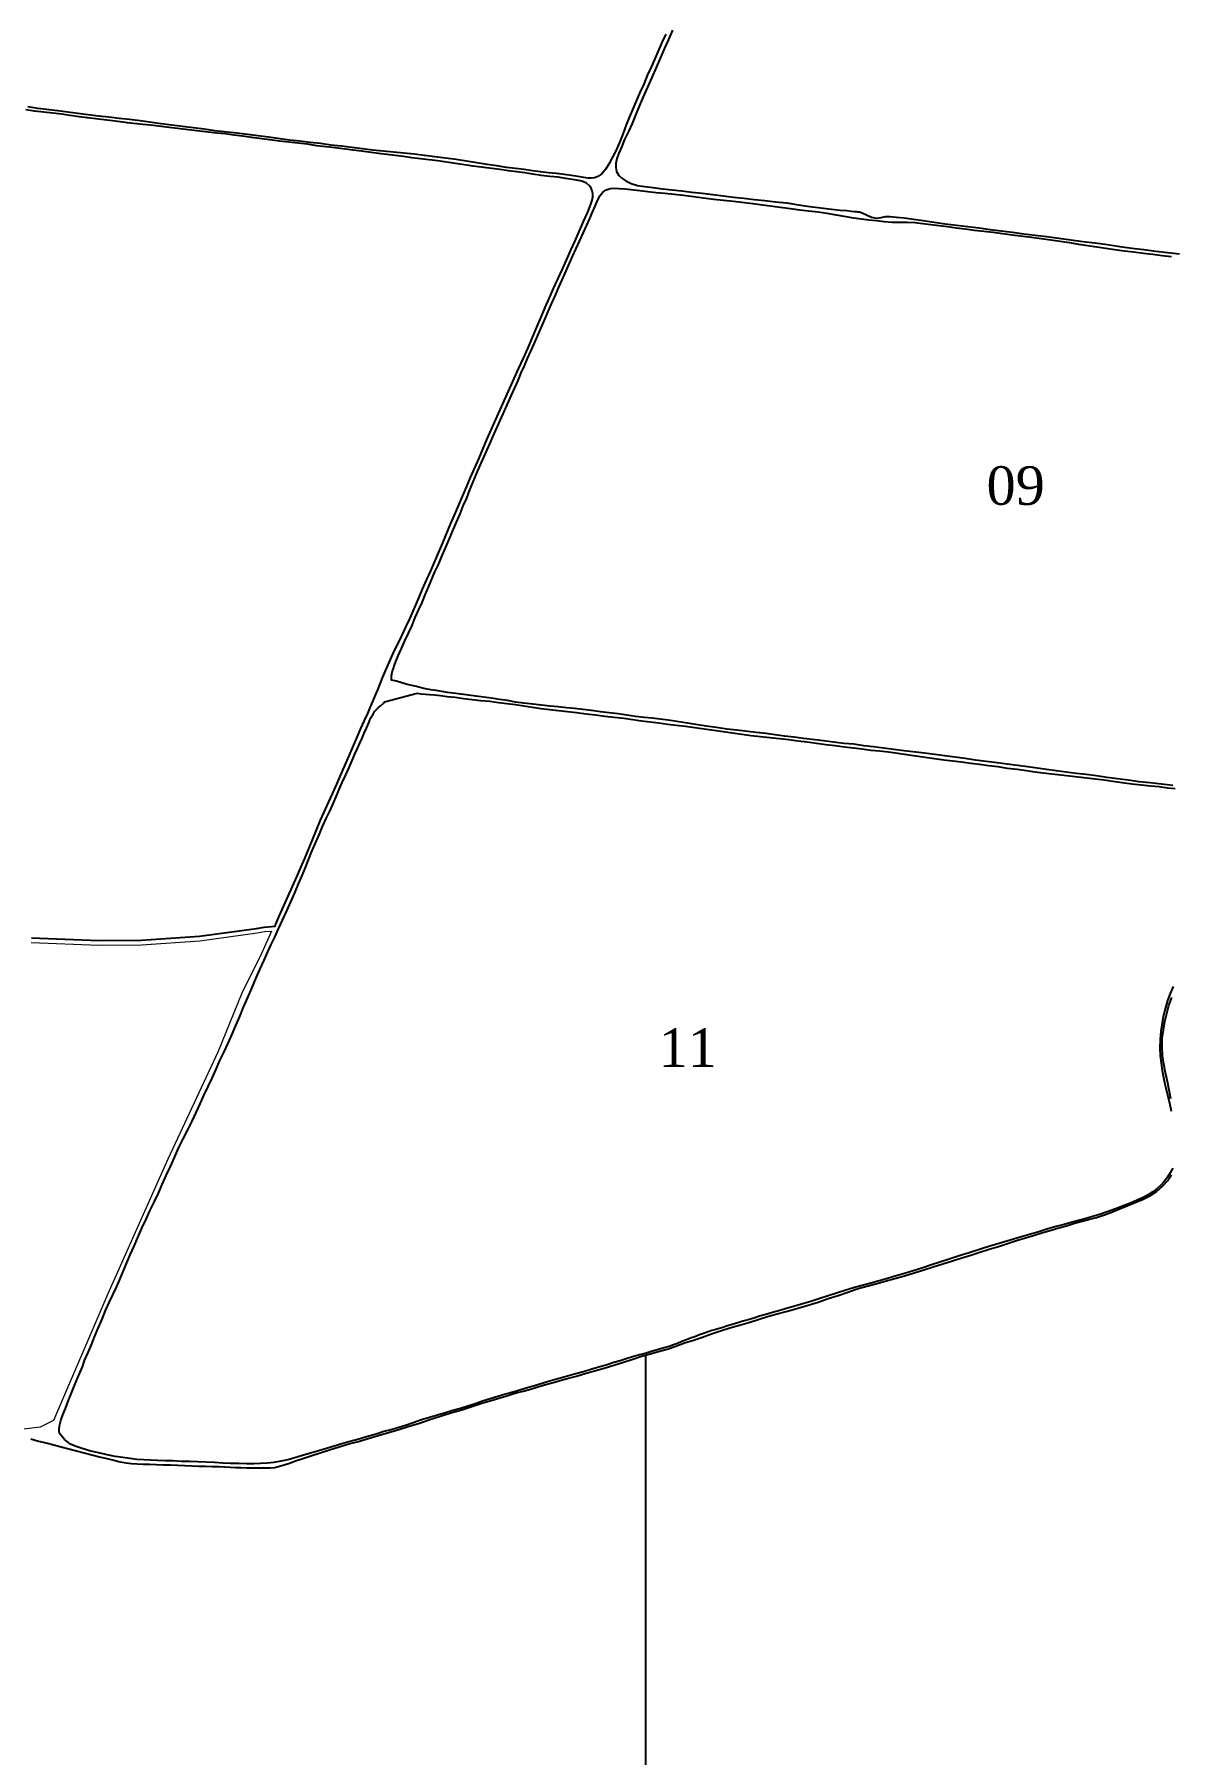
# Model space of a CAD drawing. Extents: x 727293 to 733405, y 7805585 to 7809907.
# Drawn here: x 728588 to 729354, y 7807254 to 7808414 of the extents above; entities that cross this region are included whole.
import ezdxf
from ezdxf.enums import TextEntityAlignment as Align

# ---------------------------------------------------------------- set-up
doc = ezdxf.new("R2010")
doc.units = 0
for name, color, linetype in [('0114000100', 1, 'Continuous'), ('0114000100008', 5, 'Continuous'), ('0114000100009', 5, 'Continuous'), ('0114000100011', 5, 'Continuous'), ('0114000100012', 5, 'Continuous'), ('0114000100013', 5, 'Continuous'), ('0114000100032', 5, 'Continuous'), ('NUMERAÇÕES', 7, 'Continuous')]:
    doc.layers.add(name, color=color, linetype=linetype)
doc.layers.add('MALHA', color=251, linetype='Continuous', true_color=0x505050)
doc.layers.add('NUMERAÇÕES DOS TALHÕES', color=7, linetype='Continuous', true_color=0xffffff)
doc.styles.add('AREAS', font='times.ttf')

# ---------------------------------------------------------------- blocks, each defined once
blk = doc.blocks.new('area_de_talhao')
at = {"layer": 'NUMERAÇÕES', "linetype": 'Continuous', "style": 'AREAS'}
blk.add_attdef('NRO', text='', height=20, dxfattribs=at).set_placement((0, 6.08), align=Align.CENTER)

msp = doc.modelspace()

# ---------------------------------------------------------------- linework, layer by layer
at = {"layer": '0114000100'}
for points in [[(729354.1, 7807695.9), (729353, 7807701.7), (729351.8, 7807707.6), (729350.5, 7807713.5), (729349.4, 7807719.4), (729348.6, 7807725.2), (729348.3, 7807731), (729348.4, 7807736.8), (729349.1, 7807742.5), (729350.1, 7807748.1), (729351.4, 7807753.5), (729352.9, 7807759), (729354.8, 7807764.4)], [(728585.3, 7807466.6), (728590.4, 7807465.1), (728595.5, 7807463.9), (728600.6, 7807462.5), (728605.7, 7807461.2), (728610.8, 7807459.9), (728616, 7807458.6), (728621.2, 7807457.2), (728626.4, 7807455.8), (728631.5, 7807454.5), (728636.5, 7807453.3), (728641.1, 7807452.2), (728645.4, 7807451.2), (728649.4, 7807450.4), (728653.2, 7807449.9), (728656.9, 7807449.7), (728661, 7807449.6), (728665.2, 7807449.5), (728669.7, 7807449.4), (728674.4, 7807449.2), (728679.3, 7807449), (728684.3, 7807448.8), (728689.1, 7807448.6), (728693.8, 7807448.4), (728698.4, 7807448.3), (728703.1, 7807448.2), (728707.6, 7807448), (728711.9, 7807447.9), (728716, 7807447.7), (728719.7, 7807447.5), (728723.2, 7807447.4), (728726.8, 7807447.2), (728730.6, 7807447.1), (728734.2, 7807447), (728737.6, 7807447), (728740.1, 7807447.1), (728741.9, 7807447), (728744.3, 7807447), (728746.7, 7807447), (728749.7, 7807447.4), (728752.9, 7807448.2), (728756.1, 7807449.2), (728759.6, 7807450.3), (728763.7, 7807451.7), (728768.6, 7807453.3), (728774.1, 7807455.1), (728780.3, 7807457.1), (728786.7, 7807459.2), (728793.2, 7807461.2), (728799.7, 7807463.2), (728806.2, 7807464.9), (728812.8, 7807466.8), (728819.5, 7807468.8), (728826.4, 7807470.9), (728833.4, 7807473), (728840.4, 7807475.1), (728847.4, 7807477.3), (728854.3, 7807479.7), (728861.5, 7807481.9), (728868.6, 7807484.1), (728875.8, 7807486.3), (728882.7, 7807488.5), (728889.5, 7807490.6), (728895.6, 7807492.5), (728900.9, 7807494), (728905.6, 7807495.5), (728909.6, 7807496.7), (728913.4, 7807497.9), (728917.3, 7807498.9), (728921.5, 7807500), (728925.8, 7807501.3), (728930, 7807502.6), (728934.2, 7807503.7), (728938.5, 7807504.9), (728942.9, 7807506.1), (728947.8, 7807507.5), (728953.2, 7807509), (728959.1, 7807510.7), (728965.5, 7807512.4), (728972, 7807514.4), (728978.5, 7807516.3), (728985, 7807518.3), (728991.3, 7807520.4), (728997.2, 7807522.3), (729002.9, 7807523.9), (729008.6, 7807525.5), (729014.4, 7807527.2), (729020.3, 7807529.2), (729026.2, 7807531.3), (729032.2, 7807533.2), (729038.2, 7807535.3), (729044.3, 7807537.4), (729050.4, 7807539.5), (729056.7, 7807541.4), (729063.1, 7807543.3), (729069.5, 7807545.2), (729075.8, 7807547.2), (729082.1, 7807549.2), (729088.7, 7807551), (729095.5, 7807552.8), (729102.5, 7807554.8), (729109.5, 7807556.7), (729116.3, 7807558.9), (729123, 7807561.2), (729129.7, 7807563.4), (729136.2, 7807565.6), (729142.6, 7807567.7), (729149, 7807569.5), (729155.2, 7807571.2), (729161.5, 7807572.9), (729167.9, 7807574.7), (729174.5, 7807576.6), (729181, 7807578.6), (729187.5, 7807580.7), (729193.9, 7807582.7), (729200.4, 7807584.7), (729206.8, 7807586.7), (729213.1, 7807588.7), (729219.3, 7807590.6), (729225.3, 7807592.5), (729231.5, 7807594.5), (729237.8, 7807596.4), (729243.9, 7807598.4), (729250.1, 7807600.4), (729256.1, 7807602.3), (729262.1, 7807604.1), (729267.9, 7807605.7), (729273.4, 7807607.3), (729278.7, 7807608.9), (729283.7, 7807610.4), (729288.5, 7807611.8), (729293.4, 7807613.2), (729298.7, 7807614.5), (729304.1, 7807616), (729309.5, 7807617.8), (729314.8, 7807619.8), (729320.1, 7807621.9), (729325.2, 7807624), (729330.2, 7807626), (729335.1, 7807628.1), (729339.9, 7807630.6), (729344.4, 7807633.5), (729348.4, 7807636.8), (729351.8, 7807640.6), (729354.7, 7807644.7)]]:
    msp.add_lwpolyline(points, dxfattribs=at)
at = {"layer": '0114000100008'}
msp.add_lwpolyline([(729018.1, 7808416.8), (729015.4, 7808410.5), (729012.7, 7808404.5), (729009.9, 7808398.2), (729007, 7808391.5), (729004, 7808384.8), (729001.1, 7808378.2), (728998.3, 7808371.7), (728995.5, 7808365.4), (728993, 7808359.4), (728990.8, 7808353.7), (728988.3, 7808348.3), (728985.7, 7808342.9), (728983.5, 7808337.8), (728981.7, 7808333.7), (728980.5, 7808330.2), (728979.8, 7808326.9), (728979.7, 7808324), (728980.3, 7808321.3), (728981.7, 7808318.8), (728983.8, 7808316.8), (728986.6, 7808315), (728990.2, 7808313.4), (728994.5, 7808312), (728999.3, 7808311.3), (729005, 7808310.6), (729011.3, 7808309.8), (729017.7, 7808309.1), (729024.2, 7808308.3), (729031, 7808307.5), (729038, 7808306.7), (729045.2, 7808305.9), (729052.2, 7808305), (729059.1, 7808304.2), (729066.1, 7808303.4), (729073, 7808302.6), (729080.2, 7808301.8), (729087.5, 7808301), (729095.1, 7808300.2), (729102.9, 7808299), (729110.6, 7808297.9), (729118.1, 7808297), (729125.2, 7808296.1), (729131.2, 7808295.4), (729135.7, 7808295), (729138.6, 7808294.6), (729140.7, 7808294.5), (729141.9, 7808294.4), (729142.7, 7808294.3), (729144.2, 7808294.1), (729145.9, 7808293.6), (729148.9, 7808292.1), (729152.2, 7808290.5), (729155.6, 7808290), (729158.7, 7808290.4), (729161.7, 7808291), (729164.9, 7808291.1), (729169, 7808290.7), (729174.3, 7808290.1), (729180.5, 7808289.3), (729187.1, 7808288.3), (729194.5, 7808287.2), (729202, 7808286.2), (729209.6, 7808285.3), (729217.3, 7808284.3), (729224.8, 7808283.4), (729232.2, 7808282.3), (729239.7, 7808281.3), (729247.3, 7808280.4), (729254.9, 7808279.4), (729262.6, 7808278.4), (729270.5, 7808277.5), (729278.6, 7808276.5), (729286.7, 7808275.4), (729294.9, 7808274.3), (729303.2, 7808273.2), (729311.5, 7808272.1), (729319.7, 7808270.9), (729327.9, 7808269.8), (729336, 7808268.7), (729344, 7808267.6), (729352, 7808266.8), (729359.9, 7808265.9)], dxfattribs=at)
at = {"layer": '0114000100009'}
msp.add_lwpolyline([(729355.4, 7807907.2), (729340.3, 7807909), (729332.8, 7807909.8), (729325.4, 7807910.8), (729311, 7807912.6), (729304, 7807913.8), (729297.1, 7807914.6), (729290.3, 7807915.4), (729276.8, 7807917.2), (729270.3, 7807918), (729264, 7807918.9), (729257.6, 7807919.8), (729250.8, 7807920.8), (729243.8, 7807921.6), (729236.9, 7807922.6), (729222.5, 7807924.4), (729215.4, 7807925.5), (729208.4, 7807926.4), (729201.7, 7807927.2), (729195, 7807928.1), (729188.1, 7807929), (729174.3, 7807930.6), (729167.3, 7807931.5), (729160.4, 7807932.5), (729153.6, 7807933.3), (729147.1, 7807934.1), (729140.4, 7807935.1), (729133.5, 7807935.7), (729126.6, 7807936.5), (729119.8, 7807937.4), (729106.4, 7807939), (729100, 7807939.8), (729093.6, 7807940.6), (729087.3, 7807941.5), (729080.9, 7807942.3), (729074.4, 7807943.1), (729061.5, 7807944.5), (729054.6, 7807945.3), (729047.6, 7807946.3), (729040.7, 7807947.3), (729033.8, 7807948.4), (729020.9, 7807950.5), (729015.1, 7807951.3), (729004.3, 7807952.6), (728998.8, 7807953.2), (728993, 7807953.9), (728987.2, 7807954.8), (728981.4, 7807955.6), (728975.4, 7807956.3), (728969.4, 7807957), (728963.4, 7807957.8), (728957.5, 7807958.6), (728951.9, 7807959.2), (728946.4, 7807959.7), (728941, 7807960.3), (728935.5, 7807960.8), (728923.7, 7807962.1), (728917.8, 7807962.8), (728912.2, 7807963.6), (728906.8, 7807964.6), (728901.4, 7807965.3), (728895.9, 7807966.2), (728885.4, 7807967.6), (728880.3, 7807968.3), (728875.4, 7807968.9), (728866.2, 7807970.1), (728858.5, 7807971.3), (728855, 7807971.9), (728850.3, 7807972.7), (728846.8, 7807973.6), (728845.4, 7807974.1), (728839.1, 7807975.4), (728831.9, 7807977.6), (728828.4, 7807978.3), (728828.4, 7807980.1), (728828.5, 7807981.5), (728828.7, 7807982.7), (728829.2, 7807984.7), (728829.8, 7807986.1), (728830.5, 7807988.4), (728831.4, 7807991), (728833, 7807994.8), (728835.1, 7807999.7), (728837.5, 7808004.8), (728842.3, 7808015.3), (728844.5, 7808020.5), (728846.7, 7808025.6), (728849.1, 7808030.7), (728851.2, 7808035.9), (728853.4, 7808041.1), (728857.8, 7808051.3), (728860.3, 7808056.8), (728862.7, 7808062.4), (728865.2, 7808068), (728872.3, 7808084.8), (728874.7, 7808090.4), (728876.9, 7808095.8), (728879.2, 7808101.1), (728881.3, 7808106.6), (728883.5, 7808112.1), (728885.7, 7808117.5), (728888, 7808122.7), (728894.7, 7808137.8), (728896.8, 7808142.5), (728898.8, 7808147), (728900.8, 7808151.4), (728909.4, 7808170.5), (728911.6, 7808175.5), (728913.8, 7808180.5), (728915.9, 7808185.5), (728918.2, 7808190.4), (728920.3, 7808195.3), (728922.5, 7808200.2), (728924.7, 7808205.2), (728926.9, 7808210.3), (728929.2, 7808215.6), (728931.6, 7808221.1), (728934.1, 7808226.9), (728936.6, 7808232.6), (728939.1, 7808238), (728941.3, 7808243.3), (728943.6, 7808248.3), (728950.5, 7808264.1), (728955.5, 7808274.9), (728958, 7808280.2), (728960.2, 7808285.1), (728962.2, 7808289.6), (728964.1, 7808293.9), (728965.8, 7808298), (728967.4, 7808301.9), (728969.2, 7808305.2), (728971.1, 7808307.5), (728972.9, 7808308.8), (728974.7, 7808309.5), (728976.5, 7808309.9), (728978.8, 7808310.1), (728982, 7808310), (728986, 7808309.6), (728995.9, 7808308.6), (729001.3, 7808308), (729007, 7808307.3), (729012.9, 7808306.7), (729019.1, 7808306.1), (729025.5, 7808305.4), (729032.1, 7808304.5), (729038.9, 7808303.7), (729045.7, 7808302.8), (729052.5, 7808302.1), (729059.2, 7808301.3), (729072.3, 7808299.8), (729078.8, 7808299), (729097.6, 7808296.4), (729103.8, 7808295.6), (729110, 7808294.9), (729116.2, 7808294.1), (729122.2, 7808293.2), (729128.3, 7808292.1), (729140.1, 7808290.2), (729145.6, 7808289.5), (729150.4, 7808288.8), (729155.6, 7808288.3), (729160.8, 7808287.6), (729165.9, 7808287.2), (729171.1, 7808287.2), (729176.4, 7808287.2), (729181.6, 7808286.9), (729186.9, 7808286.4), (729192.3, 7808285.6), (729203.5, 7808284.2), (729209.4, 7808283.5), (729215.5, 7808282.7), (729221.6, 7808281.9), (729227.9, 7808281.2), (729234.2, 7808280.4), (729247.1, 7808278.6), (729260.2, 7808277), (729266.7, 7808276.2), (729273.1, 7808275.3), (729279.4, 7808274.4), (729285.7, 7808273.6), (729291.9, 7808272.5), (729304.2, 7808270.5), (729310.3, 7808269.6), (729316.4, 7808268.8), (729322.7, 7808268), (729329.2, 7808267.2), (729335.6, 7808266.4), (729342, 7808265.6), (729348.3, 7808264.8), (729354.5, 7808264)], dxfattribs=at)
at = {"layer": '0114000100011'}
for points in [[(729355.4, 7807649.3), (729353.8, 7807646.1), (729351.8, 7807643.1), (729349.6, 7807640.3), (729347.3, 7807637.8), (729344.9, 7807635.5), (729341.9, 7807633.2), (729338.8, 7807631.3), (729335.4, 7807629.5), (729331.5, 7807627.7), (729327.3, 7807625.9), (729322.7, 7807624), (729317.4, 7807622), (729311.9, 7807619.9), (729306.1, 7807617.9), (729299.9, 7807616.1), (729293.6, 7807614.4), (729287.7, 7807612.8), (729282.1, 7807611.3), (729276.8, 7807609.8), (729271.1, 7807608.2), (729265.1, 7807606.3), (729258.9, 7807604.5), (729252.5, 7807602.7), (729245.8, 7807600.7), (729239, 7807598.6), (729232, 7807596.5), (729225, 7807594.3), (729218.2, 7807592.2), (729211.4, 7807590.1), (729204.7, 7807587.9), (729198.3, 7807585.8), (729192.1, 7807583.7), (729186.2, 7807581.8), (729180.3, 7807580), (729174.6, 7807578.2), (729168.8, 7807576.5), (729163.1, 7807574.8), (729157.4, 7807573.3), (729151.8, 7807571.7), (729146, 7807570.1), (729140.1, 7807568.4), (729134.3, 7807566.6), (729128.6, 7807564.9), (729122.9, 7807563.1), (729117.4, 7807561.3), (729112, 7807559.5), (729106.6, 7807557.9), (729101.1, 7807556.4), (729095.6, 7807554.8), (729090.3, 7807553.3), (729085.4, 7807551.9), (729081, 7807550.5), (729076.8, 7807549.3), (729072.9, 7807548.1), (729069.1, 7807547), (729065.5, 7807545.9), (729062.1, 7807544.9), (729058.3, 7807543.7), (729054.5, 7807542.6), (729051.2, 7807541.6), (729048.6, 7807540.9), (729046.5, 7807540.2), (729044.5, 7807539.6), (729042.8, 7807539), (729040.8, 7807538.3), (729040.2, 7807538.1), (729039.6, 7807537.9), (729038.2, 7807537.4), (729036.8, 7807536.9), (729035.6, 7807536.5), (729034.1, 7807535.9), (729032.5, 7807535.3), (729030.6, 7807534.7), (729028.5, 7807533.9), (729026.2, 7807533), (729023.8, 7807532), (729021.3, 7807531), (729018.6, 7807530), (729015.7, 7807529), (729012.4, 7807528), (729008.6, 7807526.8), (729004.5, 7807525.7), (729000.2, 7807524.5), (728995.7, 7807523.3), (728991.1, 7807522), (728986.8, 7807520.7), (728982.7, 7807519.3), (728978.5, 7807518.1), (728973.9, 7807516.6), (728969, 7807515.1), (728963.7, 7807513.6), (728958, 7807511.9), (728951.8, 7807510.2), (728945.5, 7807508.4), (728939.1, 7807506.6), (728932.8, 7807504.8), (728926.6, 7807502.9), (728920.8, 7807501.2), (728915.7, 7807499.6), (728910.6, 7807498.2), (728905.4, 7807496.7), (728900.2, 7807495.2), (728895, 7807493.6), (728889.9, 7807492), (728884.9, 7807490.3), (728879.9, 7807488.7), (728874.9, 7807487.2), (728869.9, 7807485.7), (728864.9, 7807484.2), (728859.6, 7807482.6), (728854.2, 7807481.1), (728848.6, 7807479.4), (728843.1, 7807477.5), (728837.8, 7807475.7), (728832.7, 7807474.1), (728828, 7807472.7), (728823.4, 7807471.5), (728818.7, 7807470.1), (728814.1, 7807468.7), (728810.1, 7807467.5), (728807.4, 7807466.7), (728803.1, 7807465.5), (728799.6, 7807464.6), (728795, 7807463.2), (728789.9, 7807461.7), (728784.7, 7807460.1), (728779.3, 7807458.5), (728773.8, 7807456.9), (728768.4, 7807455.3), (728763.3, 7807453.8), (728758.6, 7807452.5), (728753.8, 7807451.5), (728749.1, 7807450.7), (728744.6, 7807450.2), (728740.1, 7807449.9), (728735.5, 7807449.8), (728730.6, 7807449.8), (728725.4, 7807449.9), (728719.8, 7807450.1), (728714.6, 7807450.3), (728709.1, 7807450.6), (728703.4, 7807451), (728697.8, 7807451.2), (728692.2, 7807451.4), (728686.5, 7807451.4), (728681, 7807451.7), (728675.7, 7807451.9), (728670.6, 7807452), (728665.9, 7807452.2), (728661.3, 7807452.4), (728656.7, 7807452.8), (728652.1, 7807453.3), (728647.2, 7807454), (728642.1, 7807454.7), (728636.6, 7807455.8), (728631, 7807457.1), (728625.7, 7807458.4), (728620.4, 7807459.9), (728615.2, 7807461.7), (728611.9, 7807463), (728608, 7807466.3), (728605.8, 7807468.7), (728604.5, 7807470.2), (728604.2, 7807472.4), (728604.5, 7807475.5), (728605.4, 7807478.9), (728606.8, 7807482.8), (728608.5, 7807487.2), (728610.4, 7807492), (728612.4, 7807497.1), (728614.6, 7807502.5), (728616.8, 7807508.1), (728620, 7807515.2), (728621.5, 7807519.4), (728623.8, 7807524.8), (728626, 7807530.1), (728628.2, 7807535.5), (728630.7, 7807541.3), (728633.2, 7807547.3), (728635.6, 7807553.1), (728638, 7807558.6), (728640.5, 7807563.8), (728643, 7807569), (728645.2, 7807574.2), (728647.4, 7807579.6), (728649.7, 7807585), (728652.2, 7807590.7), (728654.8, 7807596.5), (728657.4, 7807602.5), (728660.1, 7807608.7), (728662.9, 7807614.9), (728665.7, 7807620.8), (728668.5, 7807626.6), (728671.2, 7807632.3), (728673.7, 7807638.2), (728676.5, 7807644.3), (728679.4, 7807650.3), (728682.1, 7807656.3), (728684.9, 7807662.6), (728687.9, 7807668.9), (728691, 7807675), (728694, 7807681), (728696.6, 7807686.8), (728699.3, 7807692.6), (728701.9, 7807698.3), (728704.7, 7807704.2), (728707.5, 7807710), (728710.1, 7807715.9), (728712.7, 7807721.8), (728715.5, 7807727.7), (728718.4, 7807733.5), (728721, 7807739.5), (728723.5, 7807745.5), (728726.1, 7807751.5), (728728.7, 7807757.8), (728731.6, 7807764.4), (728734.5, 7807771), (728737.2, 7807777.5), (728739.9, 7807783.7), (728742.6, 7807789.5), (728745, 7807795), (728747.3, 7807800), (728749.8, 7807805), (728752.2, 7807810.5), (728755, 7807816.5), (728757.8, 7807822.7), (728760.6, 7807828.8), (728763.3, 7807834.9), (728765.8, 7807840.9), (728768.3, 7807846.6), (728770.5, 7807852), (728772.5, 7807857.1), (728774.6, 7807862.4), (728777, 7807868), (728779.6, 7807873.9), (728782, 7807879.7), (728784.5, 7807885.1), (728786.8, 7807890), (728788.9, 7807894.5), (728790.9, 7807899.1), (728792.9, 7807904.1), (728795.3, 7807909.3), (728797.7, 7807914.5), (728799.9, 7807919.5), (728802, 7807924.1), (728803.8, 7807928.4), (728805.6, 7807932.3), (728807.2, 7807935.8), (728808.7, 7807939.1), (728810.1, 7807942.6), (728811.6, 7807946), (728813.2, 7807949.6), (728814.3, 7807952.7), (728816, 7807955.3), (728817.1, 7807957.1), (728817.9, 7807958.1), (728819.8, 7807959.8), (728820.9, 7807960.7), (728822.9, 7807962.6), (728823.8, 7807963.8), (728845.7, 7807969.5), (728848.5, 7807969.1), (728854.2, 7807968.6), (728857.5, 7807968.4), (728861.5, 7807968), (728866.1, 7807967.4), (728871.4, 7807966.8), (728877.1, 7807966), (728882.9, 7807965.3), (728888.8, 7807964.7), (728894.8, 7807964.1), (728900.6, 7807963.3), (728906.4, 7807962.6), (728912, 7807961.9), (728917.7, 7807961), (728923.5, 7807960.2), (728929.3, 7807959.3), (728935.2, 7807958.6), (728941.1, 7807957.9), (728947.1, 7807957.3), (728953.3, 7807956.6), (728959.7, 7807955.7), (728966, 7807954.9), (728972.3, 7807954.1), (728978.7, 7807953.3), (728985.1, 7807952.8), (728991.2, 7807951.9), (728997, 7807950.9), (729003, 7807950.3), (729008.8, 7807949.5), (729014.6, 7807948.7), (729020.5, 7807948), (729026.8, 7807947.3), (729033, 7807946.4), (729039.4, 7807945.4), (729045.8, 7807944.6), (729052.1, 7807943.7), (729058.5, 7807942.8), (729064.8, 7807941.9), (729071.1, 7807941.1), (729077.3, 7807940.4), (729083.6, 7807939.6), (729090.1, 7807938.9), (729096.4, 7807938.2), (729102.6, 7807937.5), (729108.8, 7807936.7), (729115.1, 7807935.9), (729121.5, 7807935), (729127.8, 7807934.2), (729134, 7807933.3), (729140, 7807932.7), (729145.9, 7807932), (729151.8, 7807931.2), (729157.7, 7807930.7), (729163.8, 7807929.9), (729169.9, 7807929), (729176.1, 7807928.2), (729182.2, 7807927.2), (729188.5, 7807926.4), (729194.8, 7807925.6), (729201, 7807924.7), (729207.1, 7807923.9), (729213, 7807923.2), (729219, 7807922.4), (729225, 7807921.6), (729231.2, 7807920.8), (729237.4, 7807920), (729243.7, 7807918.9), (729250.4, 7807918.2), (729256.7, 7807917.4), (729262.4, 7807916.6), (729268, 7807915.8), (729273.9, 7807915.2), (729280, 7807914.5), (729285.8, 7807913.9), (729291.6, 7807913.2), (729297.4, 7807912.4), (729303.2, 7807911.7), (729309.2, 7807911), (729315.1, 7807910.2), (729321.4, 7807909.4), (729327.8, 7807908.5), (729334.3, 7807907.8), (729340.5, 7807907.1), (729346.2, 7807906.5), (729351.8, 7807905.8), (729357, 7807905.2)], [(729355.8, 7807771.7), (729353.7, 7807767.1), (729352, 7807762.3), (729350.5, 7807757.4), (729349.2, 7807752.4), (729348.2, 7807747.2), (729347.4, 7807741.7), (729346.9, 7807736.1), (729346.8, 7807730.4), (729347, 7807724.9), (729347.6, 7807719.9), (729348.3, 7807715), (729349.2, 7807710.4), (729350.2, 7807705.9), (729351.3, 7807701.3), (729352.4, 7807696.8), (729353.4, 7807692.2), (729354.3, 7807687.6)]]:
    msp.add_lwpolyline(points, dxfattribs=at)
at = {"layer": '0114000100012'}
msp.add_lwpolyline([(728585.7, 7807804.5), (728631.1, 7807802.7), (728659.8, 7807802.9), (728698.9, 7807805.6), (728737.4, 7807810.9), (728742.5, 7807811.8), (728749.9, 7807812.3), (728750.3, 7807813.3), (728753, 7807819.7), (728755.9, 7807826.1), (728758.8, 7807832.6), (728764.5, 7807845.6), (728767.3, 7807851.9), (728769.9, 7807858), (728775.1, 7807870.7), (728780.6, 7807883.9), (728786.1, 7807896.3), (728788.8, 7807902.2), (728791.5, 7807908.2), (728794.3, 7807914.5), (728799.9, 7807927.2), (728802.7, 7807933.5), (728805.4, 7807939.8), (728807.8, 7807945.7), (728810.2, 7807951.1), (728812.4, 7807955.9), (728814.3, 7807960.3), (728816, 7807964.3), (728817.7, 7807968.1), (728819.2, 7807971.9), (728820.8, 7807975.8), (728822.5, 7807980), (728824.5, 7807984.7), (728826.9, 7807990.2), (728829.7, 7807996.4), (728835.5, 7808008.2), (728838.2, 7808014), (728841, 7808020.1), (728846.7, 7808033.1), (728849.4, 7808039.6), (728852.1, 7808045.8), (728854.9, 7808052), (728857.7, 7808058.3), (728860.4, 7808064.7), (728863.1, 7808071), (728868.3, 7808083.5), (728870.9, 7808089.7), (728876.3, 7808102.1), (728879, 7808108.4), (728881.8, 7808115), (728887.6, 7808128.1), (728890.4, 7808134.6), (728893.1, 7808141.1), (728898.8, 7808154.2), (728911.1, 7808181.9), (728914.3, 7808188.8), (728917.5, 7808195.6), (728920.6, 7808202.5), (728926.4, 7808216.4), (728929.4, 7808223.1), (728932.2, 7808229.7), (728935, 7808236.1), (728937.8, 7808242.4), (728943.6, 7808255.1), (728946.5, 7808261.7), (728949.4, 7808268.3), (728952.3, 7808274.7), (728958, 7808287.7), (728960.6, 7808293.6), (728962.7, 7808298.6), (728963.8, 7808302), (728964.2, 7808304.4), (728964.2, 7808306.5), (728963.8, 7808308.4), (728963.2, 7808310.1), (728962, 7808311.8), (728959.9, 7808313.5), (728956.8, 7808314.8), (728953.4, 7808315.5), (728945.8, 7808316.7), (728940.8, 7808317.5), (728935.2, 7808318.1), (728929.5, 7808318.8), (728923.8, 7808319.6), (728918.3, 7808320.4), (728913, 7808321.1), (728907.3, 7808321.8), (728901.5, 7808322.8), (728883.6, 7808325.1), (728871.7, 7808326.8), (728859.8, 7808328.5), (728848, 7808330), (728842.2, 7808330.7), (728836.5, 7808331.5), (728830.9, 7808332.2), (728825.3, 7808332.9), (728819.7, 7808333.5), (728808.3, 7808335.2), (728802.5, 7808335.8), (728790.5, 7808337.3), (728778.1, 7808338.8), (728771.8, 7808339.8), (728765.5, 7808340.6), (728752.9, 7808341.9), (728746.5, 7808342.7), (728734, 7808344.3), (728727.9, 7808345.2), (728722.1, 7808346), (728716.3, 7808346.7), (728710.6, 7808347.3), (728704.9, 7808348), (728699.2, 7808348.6), (728693.4, 7808349.3), (728676.6, 7808351.3), (728666, 7808352.6), (728660.7, 7808353.2), (728650.5, 7808354.3), (728645.5, 7808355), (728640.3, 7808355.6), (728623.5, 7808357.5), (728617.7, 7808358.3), (728611.8, 7808359.1), (728606, 7808360), (728600, 7808360.8), (728593.9, 7808361.5), (728587.7, 7808362.2), (728581.9, 7808363.1)], dxfattribs=at)
at = {"layer": '0114000100013'}
msp.add_lwpolyline([(729013.5, 7808414), (729010.9, 7808408.3), (729006.1, 7808397.3), (729003.7, 7808391.7), (729000.9, 7808386.1), (728998.6, 7808380.4), (728996, 7808374.6), (728988.8, 7808357.8), (728986.8, 7808352.8), (728984.4, 7808346.6), (728982.2, 7808340.9), (728979.7, 7808335.3), (728975.2, 7808326.7), (728972.9, 7808322.8), (728970.4, 7808319.9), (728967.7, 7808318.1), (728965.3, 7808317.2), (728963.1, 7808316.9), (728961, 7808317), (728958.1, 7808317.3), (728954.2, 7808318), (728949.9, 7808318.7), (728945, 7808319.4), (728939.8, 7808320), (728934.4, 7808320.5), (728928.9, 7808321.1), (728923.5, 7808321.9), (728918, 7808322.7), (728912.2, 7808323.4), (728906, 7808324.2), (728899.6, 7808325.2), (728892.9, 7808326.2), (728886, 7808327.3), (728872, 7808329.4), (728865, 7808330.4), (728857.8, 7808331.2), (728850.7, 7808332.1), (728843.7, 7808333), (728836.7, 7808333.8), (728829.8, 7808334.5), (728822.8, 7808335.1), (728815.9, 7808335.8), (728808.9, 7808336.6), (728794.8, 7808338.4), (728787.6, 7808339.2), (728780.6, 7808340.2), (728773.6, 7808341), (728766.7, 7808341.8), (728759.7, 7808342.6), (728745.5, 7808344.5), (728731.3, 7808346.4), (728724.1, 7808347.3), (728709.4, 7808348.9), (728702.1, 7808349.9), (728687.5, 7808351.7), (728673.1, 7808353.5), (728658.9, 7808355.5), (728651.8, 7808356.4), (728644.8, 7808357.2), (728637.8, 7808358), (728630.8, 7808358.8), (728623.9, 7808359.6), (728617, 7808360.5), (728610.2, 7808361.4), (728603.4, 7808362.4), (728589.9, 7808364), (728583.2, 7808365)], dxfattribs=at)
at = {"layer": '0114000100032', "lineweight": 18}
msp.add_lwpolyline([(728585.5, 7807801.5), (728631, 7807799.7), (728659.9, 7807799.9), (728699.2, 7807802.6), (728737.9, 7807808), (728742.9, 7807808.8), (728747.5, 7807809.1), (728741.1, 7807794.5), (728727.5, 7807767.2), (728711.4, 7807727.4), (728677.6, 7807655.3), (728637.2, 7807564.5), (728600.4, 7807479), (728591.5, 7807474.5), (728580.2, 7807473.1)], dxfattribs=at)
at = {"layer": 'MALHA'}
msp.add_lwpolyline([(729000, 7805790.9), (729000, 7807523.1)], dxfattribs=at)

# ---------------------------------------------------------------- block references
at = {"layer": 'NUMERAÇÕES DOS TALHÕES'}
ref = msp.add_blockref('area_de_talhao', (729249.5, 7808088.7), dxfattribs=dict(at, xscale=1.3, yscale=1.3, zscale=1.3))
ref.add_attrib('NRO', '09', dxfattribs={"layer": 'NUMERAÇÕES', "height": 26, "style": 'AREAS'}).set_placement((729249.5, 7808096.6), align=Align.CENTER)
ref = msp.add_blockref('area_de_talhao', (729028.3, 7807709.6), dxfattribs=dict(at, xscale=1.3, yscale=1.3, zscale=1.3))
ref.add_attrib('NRO', '11', dxfattribs={"layer": 'NUMERAÇÕES', "height": 26, "style": 'AREAS'}).set_placement((729028.3, 7807717.5), align=Align.CENTER)

doc.saveas('drawing.dxf')
